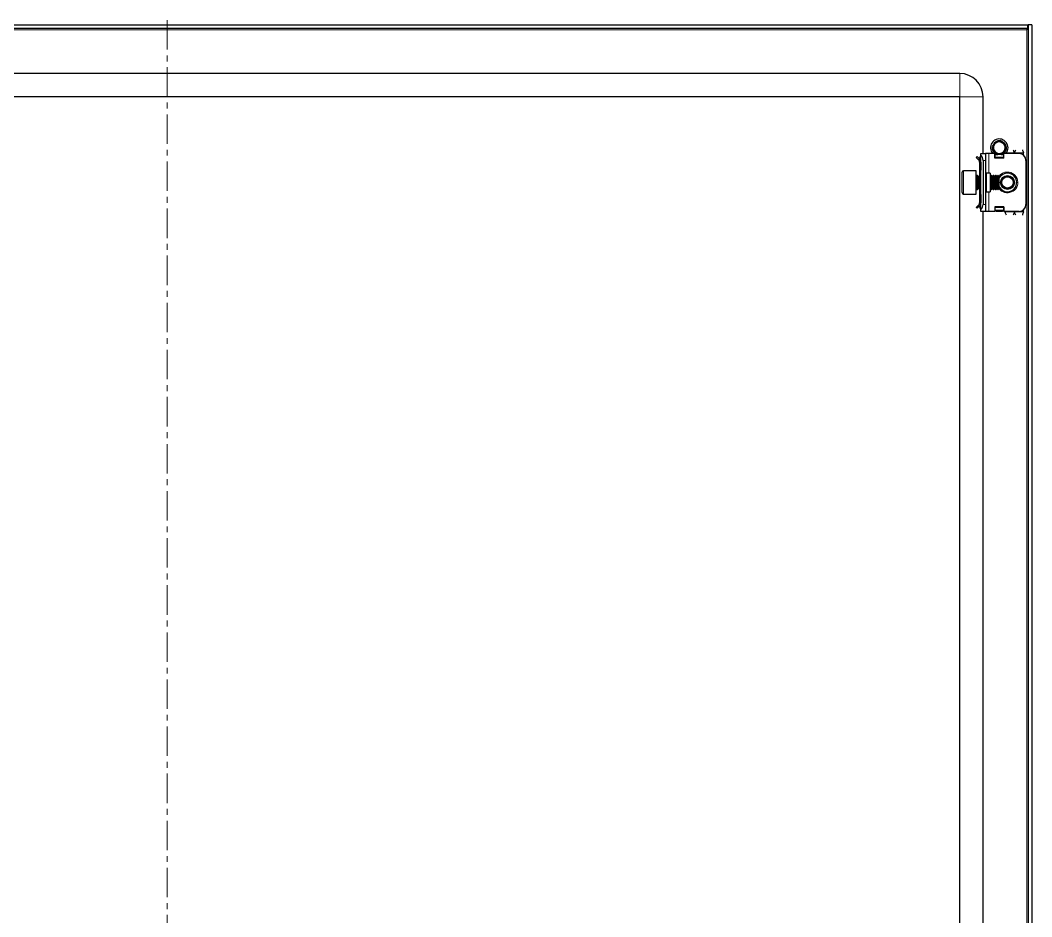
# Model space of a CAD drawing. Header units: millimetres. Extents: x -361 to 1428, y -353 to 966.
# Drawn here: x 991.3 to 1427.7, y 387.7 to 774.6 of the extents above; entities that cross this region are included whole.
import ezdxf

# ---------------------------------------------------------------- set-up
doc = ezdxf.new("R2010")
doc.units = ezdxf.units.MM
doc.linetypes.add('CENTERX2', pattern=[20.32, 12.7, -2.54, 2.54, -2.54])
doc.layers.add('FORMAT', color=7, linetype='Continuous')

msp = doc.modelspace()

# ---------------------------------------------------------------- linework, layer by layer
at = {"color": 7, "linetype": 'Continuous', "lineweight": 25}
for p, q in [((683.42, 772.59), (1426.02, 772.59)), ((1426.02, 771.09), (1426.02, 772.59)), ((1427.72, 772.59), (1426.22, 772.59)), ((1426.22, 772.59), (1426.22, -188.41)), ((1427.72, 772.59), (1427.72, -188.41)), ((683.42, 771.09), (1426.02, 771.09)), ((1425.86, 771.09), (1425.62, 770.49)), ((1396.72, 751.59), (712.72, 751.59)), ((1396.72, 741.59), (712.72, 741.59)), ((1396.72, -157.41), (1396.72, 741.59)), ((1406.72, 717.09), (1406.72, 741.59)), ((1410.8, 720.29), (1410.79, 720.24)), ((1410.8, 720.29), (1410.88, 720.53)), ((1410.85, 720.48), (1410.84, 720.43)), ((1411.51, 721.62), (1411.48, 721.59)), ((1411.78, 721.88), (1411.75, 721.85)), ((1412.1, 722.11), (1412.3, 722.22)), ((1412.27, 722.21), (1412.23, 722.19)), ((1412.27, 722.14), (1412.23, 722.19)), ((1412.27, 722.21), (1412.5, 722.29)), ((1412.45, 722.31), (1412.41, 722.29)), ((1412.65, 722.39), (1412.6, 722.37)), ((1412.65, 722.39), (1412.87, 722.46)), ((1412.84, 722.45), (1412.79, 722.44)), ((1413.03, 722.51), (1412.98, 722.49)), ((1413.92, 722.58), (1413.17, 722.51)), ((1415.41, 722.06), (1415.37, 722.09)), ((1415.58, 721.94), (1415.54, 721.97)), ((1415.74, 721.81), (1415.7, 721.84)), ((1415.88, 721.67), (1415.85, 721.7)), ((1415.88, 721.67), (1416, 721.53)), ((1415.99, 721.54), (1415.98, 721.56)), ((1416.01, 720.45), (1416.18, 720.04)), ((1405.51, 715.79), (1405.72, 716)), ((1405.72, 717.09), (1407.72, 717.09)), ((1405.72, 716.32), (1405.72, 717.09)), ((1405.72, 692.85), (1405.72, 716.32)), ((1407.72, 717.09), (1407.72, 714.09)), ((1409.22, 717.09), (1407.72, 717.09)), ((1411.72, 717.09), (1409.22, 717.09)), ((1410.72, 719.68), (1410.75, 719.93)), ((1410.72, 719.48), (1410.74, 719.71)), ((1410.72, 719.68), (1410.72, 719.63)), ((1410.72, 719.48), (1410.72, 719.43)), ((1410.73, 719.89), (1410.73, 719.84)), ((1410.73, 719.28), (1410.74, 719.23)), ((1410.76, 720.09), (1410.75, 720.04)), ((1410.76, 719.09), (1410.77, 719.04)), ((1410.8, 718.9), (1410.81, 718.86)), ((1410.85, 718.72), (1410.86, 718.68)), ((1410.9, 718.55), (1410.91, 718.54)), ((1411.49, 717.57), (1411.52, 717.54)), ((1411.63, 717.44), (1411.66, 717.4)), ((1411.72, 715.09), (1411.72, 717.09)), ((1411.97, 716.27), (1411.72, 716.41)), ((1411.78, 717.3), (1411.81, 717.27)), ((1411.94, 717.17), (1411.98, 717.14)), ((1411.97, 716.71), (1412.31, 716.95)), ((1412.47, 716.71), (1411.97, 716.35)), ((1411.97, 716.35), (1411.97, 716.71)), ((1411.97, 715.44), (1411.97, 716.35)), ((1412.11, 717.05), (1412.15, 717.03)), ((1412.29, 716.95), (1412.15, 717.07)), ((1412.29, 716.95), (1412.29, 717.06)), ((1412.29, 716.95), (1412.33, 716.93)), ((1412.47, 716.71), (1412.87, 716.71)), ((1412.82, 716.72), (1412.62, 716.83)), ((1412.64, 716.79), (1412.69, 716.77)), ((1412.82, 716.72), (1412.86, 716.71)), ((1413, 716.67), (1413.04, 716.66)), ((1414.17, 716.62), (1413.99, 716.6)), ((1414.32, 716.65), (1414.36, 716.66)), ((1414.7, 716.75), (1414.51, 716.71)), ((1414.56, 716.71), (1414.97, 716.71)), ((1415.47, 716.35), (1414.97, 716.71)), ((1415.26, 717.01), (1414.99, 716.89)), ((1415.06, 716.99), (1415.47, 716.71)), ((1415.47, 716.71), (1415.47, 716.35)), ((1415.47, 716.35), (1415.47, 715.44)), ((1415.72, 716.41), (1415.52, 716.3)), ((1415.52, 716.3), (1415.52, 715.09)), ((1415.72, 715.09), (1415.72, 717.09)), ((1422.22, 717.09), (1415.72, 717.09)), ((1415.99, 717.62), (1415.82, 717.49)), ((1415.96, 717.65), (1415.84, 717.47)), ((1416.49, 718.47), (1416.39, 718.28)), ((1416.5, 718.47), (1416.4, 718.29)), ((1416.55, 718.61), (1416.57, 718.65)), ((1416.61, 718.79), (1416.62, 718.83)), ((1416.71, 719.39), (1416.65, 719.08)), ((1416.66, 718.98), (1416.67, 719.03)), ((1416.69, 719.18), (1416.7, 719.23)), ((1416.71, 719.39), (1416.72, 719.44)), ((1416.72, 719.59), (1416.72, 719.58)), ((1424.22, 716.32), (1424.22, 717.34)), ((1404.16, 715.73), (1403.8, 715.37)), ((1404.78, 714.4), (1403.8, 715.37)), ((1405.13, 714.75), (1404.16, 715.73)), ((1404.78, 714.4), (1405.13, 714.75)), ((1405.22, 715.09), (1405.22, 714.69)), ((1405.22, 713.34), (1405.72, 713.34)), ((1405.22, 713.34), (1405.22, 709.84)), ((1405.72, 713.34), (1405.72, 709.84)), ((1406.72, 714.09), (1406.72, 695.09)), ((1407.72, 714.09), (1407.72, 695.09)), ((1415.72, 715.09), (1411.72, 715.09)), ((1411.97, 715.09), (1411.97, 715.44)), ((1415.47, 715.44), (1415.47, 715.09)), ((1425.22, 714.09), (1425.22, 695.09)), ((1397.72, 700.19), (1397.72, 708.99)), ((1403.72, 709.59), (1398.32, 709.59)), ((1403.72, 699.59), (1403.72, 709.59)), ((1404.33, 707.59), (1403.97, 707.59)), ((1404.72, 707.03), (1404.33, 707.59)), ((1404.33, 707.11), (1404.33, 707.59)), ((1404.33, 701.59), (1404.33, 707.11)), ((1405.11, 707.59), (1404.72, 707.03)), ((1404.72, 706.65), (1404.72, 707.03)), ((1405.33, 707.59), (1405.11, 707.59)), ((1405.11, 707.11), (1405.11, 707.59)), ((1405.11, 701.59), (1405.11, 707.11)), ((1405.72, 709.84), (1405.22, 709.84)), ((1405.22, 709.84), (1405.22, 707.59)), ((1405.72, 707.03), (1405.33, 707.59)), ((1405.33, 707.11), (1405.33, 707.59)), ((1405.33, 701.59), (1405.33, 707.11)), ((1409.72, 708.59), (1408.22, 708.59)), ((1409.72, 708.59), (1409.72, 700.59)), ((1410.11, 707.59), (1409.72, 707.03)), ((1410.33, 707.59), (1410.11, 707.59)), ((1410.11, 707.11), (1410.11, 707.59)), ((1410.11, 701.59), (1410.11, 707.11)), ((1410.72, 707.03), (1410.33, 707.59)), ((1410.33, 707.11), (1410.33, 707.59)), ((1410.33, 701.59), (1410.33, 707.11)), ((1411.11, 707.59), (1410.72, 707.03)), ((1410.72, 706.65), (1410.72, 707.03)), ((1411.33, 707.59), (1411.11, 707.59)), ((1411.11, 707.11), (1411.11, 707.59)), ((1411.11, 701.59), (1411.11, 707.11)), ((1411.72, 707.03), (1411.33, 707.59)), ((1411.33, 707.11), (1411.33, 707.59)), ((1411.33, 701.59), (1411.33, 707.11)), ((1412.11, 707.59), (1411.72, 707.03)), ((1411.72, 706.65), (1411.72, 707.03)), ((1412.33, 707.59), (1412.11, 707.59)), ((1412.11, 707.11), (1412.11, 707.59)), ((1412.11, 701.59), (1412.11, 707.11)), ((1412.72, 707.03), (1412.33, 707.59)), ((1412.33, 707.11), (1412.33, 707.59)), ((1412.33, 701.59), (1412.33, 707.11)), ((1413.11, 707.59), (1412.72, 707.03)), ((1412.72, 706.65), (1412.72, 707.03)), ((1413.16, 707.59), (1413.11, 707.59)), ((1413.11, 707.11), (1413.11, 707.59)), ((1413.11, 701.59), (1413.11, 707.11)), ((1413.72, 707.03), (1413.16, 707.59)), ((1413.16, 701.59), (1413.16, 707.59)), ((1413.72, 702.14), (1413.72, 707.03)), ((1404.72, 702.14), (1404.72, 706.65)), ((1410.72, 702.14), (1410.72, 706.65)), ((1411.72, 702.14), (1411.72, 706.65)), ((1412.72, 702.14), (1412.72, 706.65)), ((1398.32, 699.59), (1403.72, 699.59)), ((1403.97, 701.59), (1404.33, 701.59)), ((1404.33, 701.59), (1404.72, 702.14)), ((1404.72, 702.14), (1405.11, 701.59)), ((1405.11, 701.59), (1405.33, 701.59)), ((1405.22, 701.59), (1405.22, 699.34)), ((1405.22, 699.34), (1405.72, 699.34)), ((1405.22, 699.34), (1405.22, 695.84)), ((1405.33, 701.59), (1405.72, 702.14)), ((1405.72, 699.34), (1405.72, 695.84)), ((1408.22, 700.59), (1409.72, 700.59)), ((1409.72, 702.14), (1410.11, 701.59)), ((1410.11, 701.59), (1410.33, 701.59)), ((1410.33, 701.59), (1410.72, 702.14)), ((1410.72, 702.14), (1411.11, 701.59)), ((1411.11, 701.59), (1411.33, 701.59)), ((1411.33, 701.59), (1411.72, 702.14)), ((1411.72, 702.14), (1412.11, 701.59)), ((1412.11, 701.59), (1412.33, 701.59)), ((1412.33, 701.59), (1412.72, 702.14)), ((1412.72, 702.14), (1413.11, 701.59)), ((1413.11, 701.59), (1413.16, 701.59)), ((1413.16, 701.59), (1413.72, 702.14)), ((1404.78, 694.78), (1403.8, 693.8)), ((1405.13, 694.42), (1404.16, 693.45)), ((1404.78, 694.78), (1405.13, 694.42)), ((1405.22, 695.84), (1405.72, 695.84)), ((1405.22, 694.09), (1405.22, 694.55)), ((1407.72, 695.09), (1407.72, 692.09)), ((1415.72, 694.09), (1411.72, 694.09)), ((1411.72, 694.09), (1411.72, 692.09)), ((1411.97, 693.73), (1411.97, 694.09)), ((1415.47, 694.09), (1415.47, 693.73)), ((1415.52, 694.09), (1415.52, 692.2)), ((1415.72, 694.09), (1415.72, 692.09)), ((1404.16, 693.45), (1403.8, 693.8)), ((1405.72, 693.17), (1405.51, 693.38)), ((1405.72, 692.09), (1405.72, 692.85)), ((1407.72, 692.09), (1405.72, 692.09)), ((1406.72, -107.91), (1406.72, 692.09)), ((1409.22, 692.09), (1407.72, 692.09)), ((1411.72, 692.09), (1409.22, 692.09)), ((1411.97, 692.82), (1411.97, 693.73)), ((1411.97, 692.82), (1412.47, 692.47)), ((1411.97, 692.47), (1411.97, 692.82)), ((1412.47, 692.11), (1411.97, 692.47)), ((1414.97, 692.47), (1412.47, 692.47)), ((1412.47, 692.47), (1412.47, 692.11)), ((1414.97, 692.11), (1412.47, 692.11)), ((1414.97, 692.47), (1415.47, 692.82)), ((1414.97, 692.11), (1414.97, 692.47)), ((1415.47, 692.47), (1414.97, 692.11)), ((1415.47, 693.73), (1415.47, 692.82)), ((1415.47, 692.82), (1415.47, 692.47)), ((1415.52, 692.2), (1415.72, 692.2)), ((1422.22, 692.09), (1415.72, 692.09)), ((1416.22, 691.84), (1416.22, 692.09)), ((1424.22, 691.84), (1424.22, 692.85))]:
    msp.add_line(p, q, dxfattribs=at)
at = {"color": 8, "linetype": 'Continuous', "lineweight": 18}
for p, q in [((683.82, 770.49), (1425.62, 770.49)), ((1425.62, 770.49), (1425.62, -186.31)), ((1396.72, 741.59), (1396.72, 751.59)), ((1396.72, 741.59), (1406.72, 741.59)), ((1405.72, 715.59), (1405.51, 715.79)), ((1409.22, 717.09), (1409.22, 708.59)), ((1416.72, 717.34), (1420.22, 717.34)), ((1424.22, 717.34), (1420.22, 717.34)), ((1405.72, 715.09), (1405.22, 715.09)), ((1407.72, 714.09), (1406.72, 714.09)), ((1415.47, 715.44), (1411.97, 715.44)), ((1398.32, 709.59), (1398.32, 699.59)), ((1403.97, 707.59), (1403.97, 702.97)), ((1408.22, 708.59), (1408.22, 700.59)), ((1403.97, 702.97), (1403.97, 701.59)), ((1409.22, 700.59), (1409.22, 692.09)), ((1405.72, 694.09), (1405.22, 694.09)), ((1406.72, 695.09), (1407.72, 695.09)), ((1405.72, 693.59), (1405.51, 693.38)), ((1411.97, 693.73), (1415.47, 693.73)), ((1420.22, 691.84), (1416.22, 691.84)), ((1424.22, 691.84), (1420.22, 691.84))]:
    msp.add_line(p, q, dxfattribs=at)
at = {"color": 7, "linetype": 'Continuous', "lineweight": 25}
for radius in [3, 2.76, 2.45]:
    msp.add_circle((1417.22, 704.59), radius, dxfattribs=at)
for centre, radius, start, end in [((1396.72, 741.59), 10, 0, 90), ((1413.72, 719.59), 3.75, 0, 221.8103), ((1413.72, 719.59), 2.5, 108.5944, 168.5944), ((1413.72, 719.59), 2.5, 75.8881, 108.5944), ((1413.72, 719.59), 3, 59.9286, 86.2193), ((1413.72, 719.59), 3, 0, 40.7437), ((1406.22, 715.09), 1, 135, 180), ((1403.72, 714.09), 3, 0, 48.1897), ((1413.72, 719.59), 2.5, 168.5944, 228.5944), ((1413.72, 719.59), 2.5, 228.5944, 288.5944), ((1413.72, 719.59), 2.5, 288.5944, 348.5944), ((1413.72, 719.59), 2.5, 348.5944, 10.5165), ((1413.72, 719.59), 3.75, 318.1897, 0), ((1422.22, 714.09), 3, 0, 90), ((1398.32, 708.99), 0.6, 90, 180), ((1403.97, 707.84), 0.25, 180, 270), ((1408.22, 709.09), 0.5, 180, 270), ((1417.22, 704.59), 4, 270, 151.045), ((1417.22, 704.59), 4, 208.955, 270), ((1398.32, 700.19), 0.6, 180, 270), ((1403.97, 701.34), 0.25, 90, 180), ((1408.22, 700.09), 0.5, 90, 180), ((1406.22, 694.09), 1, 180, 225), ((1403.72, 695.09), 3, 311.8103, 0), ((1422.22, 695.09), 3, 270, 0)]:
    msp.add_arc(centre, radius, start, end, dxfattribs=at)
at = {"color": 8, "linetype": 'Continuous', "lineweight": 18}
for start, end in [(215.4622, 90), (90, 144.5378)]:
    msp.add_arc((1417.22, 704.59), 4.5, start, end, dxfattribs=at)
at = {"color": 7, "linetype": 'Continuous', "lineweight": 25}
for points, knots in [([(1426.22, 772.59), (1426.21, 772.4), (1426.18, 772.04), (1426.1, 771.67), (1426.02, 771.48), (1426.02, 771.47)], [0, 0, 0, 0, 0.48755, 0.97507, 1, 1, 1, 1]), ([(1410.76, 720.09), (1410.8, 720.1), (1410.86, 720.12), (1410.96, 720.12), (1411.05, 720.1), (1411.12, 720.07), (1411.19, 720.03), (1411.22, 720), (1411.24, 719.99)], [0, 0, 0, 0, 0.205811, 0.38496, 0.558827, 0.724121, 0.878934, 1, 1, 1, 1]), ([(1411.22, 720.04), (1411.2, 720.06), (1411.16, 720.11), (1411.08, 720.16), (1410.99, 720.21), (1410.89, 720.24), (1410.83, 720.24), (1410.79, 720.24)], [0, 0, 0, 0, 0.183111, 0.381533, 0.579913, 0.787111, 1, 1, 1, 1]), ([(1410.8, 720.29), (1410.84, 720.29), (1410.9, 720.3), (1411, 720.29), (1411.08, 720.26), (1411.15, 720.22), (1411.21, 720.17), (1411.24, 720.13), (1411.25, 720.11)], [0, 0, 0, 0, 0.207037, 0.38272, 0.55212, 0.712365, 0.86221, 1, 1, 1, 1]), ([(1411.26, 720.12), (1411.25, 720.14), (1411.23, 720.19), (1411.17, 720.26), (1411.1, 720.32), (1411.02, 720.38), (1410.93, 720.42), (1410.87, 720.43), (1410.84, 720.43)], [0, 0, 0, 0, 0.112687, 0.266978, 0.464332, 0.661607, 0.829157, 1, 1, 1, 1]), ([(1410.85, 720.48), (1410.88, 720.48), (1410.94, 720.47), (1411.03, 720.45), (1411.1, 720.41), (1411.16, 720.37), (1411.22, 720.31), (1411.25, 720.25), (1411.27, 720.21), (1411.27, 720.19)], [0, 0, 0, 0, 0.164802, 0.328662, 0.485343, 0.633184, 0.771489, 0.900657, 1, 1, 1, 1]), ([(1412.26, 722.14), (1412.18, 722.09), (1411.83, 721.86), (1411.34, 721.35), (1411.12, 720.8), (1411.02, 720.55)], [0, 0, 0, 0, 0.128781, 0.613629, 1, 1, 1, 1]), ([(1411.02, 720.55), (1411.02, 720.55), (1411.05, 720.54), (1411.1, 720.52), (1411.17, 720.47), (1411.21, 720.41), (1411.25, 720.34), (1411.28, 720.24), (1411.28, 720.14), (1411.27, 720.09), (1411.27, 720.08)], [0, 0, 0, 0, 0.022761, 0.192243, 0.346896, 0.477535, 0.588677, 0.783334, 0.968624, 1, 1, 1, 1]), ([(1411.29, 720.15), (1411.28, 720.18), (1411.27, 720.25), (1411.23, 720.33), (1411.18, 720.41), (1411.12, 720.47), (1411.07, 720.52), (1411.03, 720.55), (1411.02, 720.55)], [0, 0, 0, 0, 0.182737, 0.363423, 0.543947, 0.724373, 0.904747, 1, 1, 1, 1]), ([(1412.92, 721.96), (1412.91, 721.95), (1412.86, 721.94), (1412.78, 721.93), (1412.69, 721.93), (1412.6, 721.94), (1412.51, 721.96), (1412.43, 722), (1412.35, 722.05), (1412.29, 722.09), (1412.27, 722.13), (1412.26, 722.14)], [0, 0, 0, 0, 0.04296, 0.1733, 0.274263, 0.401081, 0.527716, 0.654259, 0.780759, 0.936852, 1, 1, 1, 1]), ([(1412.27, 722.21), (1412.3, 722.19), (1412.36, 722.16), (1412.43, 722.08), (1412.47, 722.02), (1412.49, 721.98), (1412.49, 721.97)], [0, 0, 0, 0, 0.319514, 0.608493, 0.891527, 1, 1, 1, 1]), ([(1412.56, 721.95), (1412.56, 721.95), (1412.56, 721.98), (1412.55, 722.05), (1412.52, 722.14), (1412.47, 722.22), (1412.43, 722.26), (1412.41, 722.29)], [0, 0, 0, 0, 0.00279, 0.269575, 0.536371, 0.765499, 1, 1, 1, 1]), ([(1412.45, 722.31), (1412.48, 722.28), (1412.54, 722.24), (1412.6, 722.17), (1412.64, 722.09), (1412.67, 722.01), (1412.67, 721.95), (1412.67, 721.93)], [0, 0, 0, 0, 0.234253, 0.442787, 0.646465, 0.841043, 1, 1, 1, 1]), ([(1412.71, 721.93), (1412.71, 721.96), (1412.72, 722.02), (1412.71, 722.12), (1412.69, 722.21), (1412.65, 722.3), (1412.62, 722.35), (1412.6, 722.37)], [0, 0, 0, 0, 0.181695, 0.396783, 0.61186, 0.803681, 1, 1, 1, 1]), ([(1412.65, 722.39), (1412.67, 722.36), (1412.72, 722.32), (1412.77, 722.23), (1412.8, 722.15), (1412.82, 722.07), (1412.82, 721.99), (1412.81, 721.95), (1412.81, 721.93)], [0, 0, 0, 0, 0.208724, 0.39105, 0.568219, 0.73683, 0.894853, 1, 1, 1, 1]), ([(1412.83, 721.94), (1412.83, 721.94), (1412.85, 721.98), (1412.86, 722.06), (1412.87, 722.16), (1412.86, 722.26), (1412.84, 722.35), (1412.81, 722.41), (1412.79, 722.44)], [0, 0, 0, 0, 0.043388, 0.23288, 0.422274, 0.611632, 0.803279, 1, 1, 1, 1]), ([(1412.84, 722.45), (1412.86, 722.43), (1412.9, 722.37), (1412.94, 722.29), (1412.96, 722.2), (1412.96, 722.12), (1412.95, 722.04), (1412.93, 721.99), (1412.92, 721.96), (1412.91, 721.96)], [0, 0, 0, 0, 0.1984834, 0.3677124, 0.531083, 0.6857782, 0.8305034, 0.9651518, 1, 1, 1, 1]), ([(1413.17, 722.51), (1413.18, 722.49), (1413.2, 722.45), (1413.22, 722.37), (1413.22, 722.29), (1413.2, 722.21), (1413.16, 722.13), (1413.1, 722.05), (1413.01, 721.99), (1412.95, 721.97), (1412.92, 721.96)], [0, 0, 0, 0, 0.098631, 0.238541, 0.378532, 0.49895, 0.601027, 0.777401, 0.9101, 1, 1, 1, 1]), ([(1412.94, 721.97), (1412.95, 722), (1412.98, 722.05), (1413.01, 722.13), (1413.03, 722.23), (1413.03, 722.36), (1413, 722.44), (1412.98, 722.49)], [0, 0, 0, 0, 0.13286, 0.29106, 0.491007, 0.69089, 1, 1, 1, 1]), ([(1413.03, 722.51), (1413.04, 722.48), (1413.07, 722.43), (1413.1, 722.34), (1413.1, 722.26), (1413.1, 722.18), (1413.07, 722.09), (1413.03, 722.03), (1413, 721.99)], [0, 0, 0, 0, 0.16279, 0.324686, 0.479688, 0.626058, 0.76302, 1, 1, 1, 1]), ([(1413.02, 722), (1413.03, 722.01), (1413.06, 722.04), (1413.09, 722.09), (1413.13, 722.17), (1413.17, 722.26), (1413.18, 722.36), (1413.18, 722.44), (1413.17, 722.49), (1413.17, 722.51)], [0, 0, 0, 0, 0.036757, 0.196192, 0.355485, 0.51469, 0.719746, 0.882005, 1, 1, 1, 1]), ([(1414.35, 722.52), (1414.32, 722.53), (1414.28, 722.53), (1414.23, 722.54), (1414.22, 722.54)], [0, 0, 0, 0, 0.621535, 1, 1, 1, 1]), ([(1414.33, 722.01), (1414.61, 721.96), (1414.91, 721.9), (1415.18, 721.78), (1415.18, 721.77)], [0, 0, 0, 0, 0.965671, 1, 1, 1, 1]), ([(1414.33, 722.01), (1414.42, 721.97), (1414.56, 721.92), (1414.69, 721.84), (1414.73, 721.82)], [0, 0, 0, 0, 0.681733, 1, 1, 1, 1]), ([(1414.73, 721.82), (1414.8, 721.78), (1415.12, 721.63), (1415.63, 721.21), (1415.88, 720.71), (1416.01, 720.45)], [0, 0, 0, 0, 0.130652, 0.560007, 1, 1, 1, 1]), ([(1415.18, 721.77), (1415.18, 721.79), (1415.17, 721.84), (1415.16, 721.91), (1415.16, 722), (1415.18, 722.09), (1415.21, 722.15), (1415.22, 722.18)], [0, 0, 0, 0, 0.113604, 0.31095, 0.508229, 0.75166, 1, 1, 1, 1]), ([(1415.24, 722.17), (1415.24, 722.14), (1415.24, 722.07), (1415.21, 721.97), (1415.19, 721.91), (1415.17, 721.89), (1415.17, 721.89)], [0, 0, 0, 0, 0.357139, 0.680979, 0.998183, 1, 1, 1, 1]), ([(1415.18, 721.8), (1415.2, 721.81), (1415.25, 721.85), (1415.3, 721.92), (1415.35, 722), (1415.36, 722.06), (1415.37, 722.09)], [0, 0, 0, 0, 0.228254, 0.510351, 0.752319, 1, 1, 1, 1]), ([(1415.79, 721.37), (1415.77, 721.36), (1415.73, 721.35), (1415.64, 721.34), (1415.54, 721.36), (1415.45, 721.4), (1415.37, 721.45), (1415.29, 721.53), (1415.22, 721.65), (1415.19, 721.73), (1415.18, 721.77)], [0, 0, 0, 0, 0.0736464, 0.1695635, 0.351373, 0.4388934, 0.519676, 0.6829056, 0.8511995, 1, 1, 1, 1]), ([(1415.41, 722.06), (1415.41, 722.03), (1415.4, 721.96), (1415.37, 721.86), (1415.32, 721.79), (1415.27, 721.73), (1415.23, 721.7), (1415.21, 721.69)], [0, 0, 0, 0, 0.240212, 0.454711, 0.664287, 0.864517, 1, 1, 1, 1]), ([(1415.23, 721.65), (1415.25, 721.66), (1415.31, 721.69), (1415.39, 721.74), (1415.45, 721.81), (1415.51, 721.89), (1415.53, 721.94), (1415.54, 721.97)], [0, 0, 0, 0, 0.172104, 0.391099, 0.610089, 0.802801, 1, 1, 1, 1]), ([(1415.58, 721.94), (1415.57, 721.9), (1415.56, 721.84), (1415.51, 721.75), (1415.46, 721.68), (1415.4, 721.62), (1415.34, 721.58), (1415.29, 721.57), (1415.27, 721.57)], [0, 0, 0, 0, 0.209239, 0.392702, 0.571062, 0.740844, 0.899958, 1, 1, 1, 1]), ([(1415.29, 721.55), (1415.3, 721.55), (1415.34, 721.55), (1415.42, 721.58), (1415.51, 721.62), (1415.58, 721.68), (1415.65, 721.75), (1415.68, 721.81), (1415.7, 721.84)], [0, 0, 0, 0, 0.0505, 0.241124, 0.431653, 0.622154, 0.808692, 1, 1, 1, 1]), ([(1415.74, 721.81), (1415.72, 721.77), (1415.7, 721.71), (1415.65, 721.63), (1415.59, 721.57), (1415.52, 721.52), (1415.44, 721.49), (1415.39, 721.48), (1415.36, 721.48), (1415.35, 721.48)], [0, 0, 0, 0, 0.198035, 0.367663, 0.531495, 0.686664, 0.831818, 0.981917, 1, 1, 1, 1]), ([(1415.37, 721.47), (1415.37, 721.47), (1415.4, 721.46), (1415.47, 721.47), (1415.56, 721.49), (1415.64, 721.52), (1415.71, 721.57), (1415.79, 721.63), (1415.83, 721.68), (1415.85, 721.7)], [0, 0, 0, 0, 0.018281, 0.175639, 0.332896, 0.490097, 0.647274, 0.821632, 1, 1, 1, 1]), ([(1415.88, 721.67), (1415.87, 721.64), (1415.84, 721.59), (1415.78, 721.52), (1415.71, 721.47), (1415.64, 721.44), (1415.56, 721.42), (1415.49, 721.41), (1415.44, 721.42), (1415.41, 721.42)], [0, 0, 0, 0, 0.159446, 0.318034, 0.469983, 0.61348, 0.747649, 0.872856, 1, 1, 1, 1]), ([(1415.43, 721.42), (1415.46, 721.41), (1415.52, 721.39), (1415.6, 721.4), (1415.68, 721.4), (1415.76, 721.43), (1415.87, 721.47), (1415.94, 721.53), (1415.98, 721.56)], [0, 0, 0, 0, 0.149407, 0.278563, 0.407661, 0.536722, 0.727045, 1, 1, 1, 1]), ([(1415.99, 721.54), (1415.98, 721.52), (1415.94, 721.47), (1415.88, 721.41), (1415.82, 721.38), (1415.79, 721.37), (1415.79, 721.37)], [0, 0, 0, 0, 0.315056, 0.630194, 0.945514, 1, 1, 1, 1]), ([(1415.79, 721.37), (1415.81, 721.35), (1416.06, 721.12), (1416.4, 720.66), (1416.65, 720.05), (1416.7, 719.7), (1416.72, 719.59)], [0, 0, 0, 0, 0.050685, 0.485619, 0.826643, 1, 1, 1, 1]), ([(1410.72, 719.68), (1410.75, 719.7), (1410.81, 719.73), (1410.91, 719.75), (1411, 719.76), (1411.05, 719.75), (1411.07, 719.74)], [0, 0, 0, 0, 0.293779, 0.558982, 0.818494, 1, 1, 1, 1]), ([(1410.94, 719.65), (1410.93, 719.66), (1410.88, 719.66), (1410.8, 719.66), (1410.75, 719.64), (1410.72, 719.63)], [0, 0, 0, 0, 0.236131, 0.613435, 1, 1, 1, 1]), ([(1411.49, 717.57), (1411.37, 717.73), (1411.09, 718.08), (1410.8, 718.74), (1410.75, 719.24), (1410.72, 719.5)], [0, 0, 0, 0, 0.274163, 0.639603, 1, 1, 1, 1]), ([(1410.73, 719.89), (1410.77, 719.9), (1410.83, 719.92), (1410.93, 719.94), (1411.02, 719.93), (1411.1, 719.91), (1411.16, 719.89), (1411.18, 719.87), (1411.18, 719.87)], [0, 0, 0, 0, 0.227908, 0.430276, 0.627707, 0.816134, 0.99284, 1, 1, 1, 1]), ([(1411.11, 719.79), (1411.11, 719.79), (1411.07, 719.81), (1411, 719.84), (1410.91, 719.85), (1410.82, 719.85), (1410.76, 719.84), (1410.73, 719.84)], [0, 0, 0, 0, 0.050156, 0.304513, 0.55888, 0.776903, 1, 1, 1, 1]), ([(1410.83, 718.84), (1410.81, 718.88), (1410.75, 719.03), (1410.74, 719.2), (1410.73, 719.31)], [0, 0, 0, 0, 0.28291, 1, 1, 1, 1]), ([(1411.2, 719.9), (1411.17, 719.92), (1411.12, 719.96), (1411.03, 720.01), (1410.94, 720.04), (1410.84, 720.05), (1410.78, 720.05), (1410.75, 720.04)], [0, 0, 0, 0, 0.19243, 0.403622, 0.614801, 0.805152, 1, 1, 1, 1]), ([(1411.03, 718.29), (1411.01, 718.32), (1410.92, 718.45), (1410.87, 718.62), (1410.84, 718.75)], [0, 0, 0, 0, 0.192577, 1, 1, 1, 1]), ([(1411.27, 720.08), (1411.26, 720.05), (1411.24, 719.97), (1411.19, 719.87), (1411.12, 719.79), (1411.05, 719.72), (1410.98, 719.67), (1410.93, 719.64), (1410.89, 719.63), (1410.88, 719.62)], [0, 0, 0, 0, 0.125166, 0.336769, 0.488675, 0.640371, 0.791962, 0.943503, 1, 1, 1, 1]), ([(1410.88, 719.62), (1410.89, 719.55), (1410.9, 719.16), (1411.08, 718.49), (1411.45, 718.01), (1411.62, 717.79)], [0, 0, 0, 0, 0.108003, 0.585763, 1, 1, 1, 1]), ([(1411.41, 717.7), (1411.37, 717.74), (1411.23, 717.88), (1411.14, 718.05), (1411.07, 718.17)], [0, 0, 0, 0, 0.288707, 1, 1, 1, 1]), ([(1411.49, 717.57), (1411.51, 717.6), (1411.54, 717.65), (1411.61, 717.71), (1411.68, 717.75), (1411.75, 717.78), (1411.82, 717.79), (1411.89, 717.8), (1411.92, 717.79), (1411.94, 717.78)], [0, 0, 0, 0, 0.169226, 0.337427, 0.497935, 0.649179, 0.790582, 0.922688, 1, 1, 1, 1]), ([(1411.98, 717.74), (1411.98, 717.74), (1411.91, 717.75), (1411.81, 717.73), (1411.7, 717.68), (1411.61, 717.63), (1411.55, 717.57), (1411.52, 717.54)], [0, 0, 0, 0, 0.046579, 0.362688, 0.551736, 0.740753, 1, 1, 1, 1]), ([(1411.62, 717.79), (1411.62, 717.79), (1411.65, 717.81), (1411.7, 717.82), (1411.79, 717.83), (1411.89, 717.82), (1412, 717.77), (1412.05, 717.73), (1412.07, 717.71)], [0, 0, 0, 0, 0.0458661, 0.2307436, 0.3874614, 0.6582461, 0.861978, 1, 1, 1, 1]), ([(1411.98, 717.77), (1411.95, 717.79), (1411.89, 717.81), (1411.8, 717.81), (1411.7, 717.81), (1411.65, 717.8), (1411.62, 717.79)], [0, 0, 0, 0, 0.251795, 0.502165, 0.752314, 1, 1, 1, 1]), ([(1411.63, 717.44), (1411.64, 717.47), (1411.67, 717.53), (1411.73, 717.6), (1411.79, 717.66), (1411.87, 717.69), (1411.93, 717.72), (1411.98, 717.72), (1412, 717.72)], [0, 0, 0, 0, 0.211659, 0.390361, 0.562352, 0.724819, 0.876696, 1, 1, 1, 1]), ([(1412.08, 717.67), (1412.04, 717.66), (1411.98, 717.65), (1411.88, 717.61), (1411.8, 717.56), (1411.72, 717.49), (1411.68, 717.43), (1411.66, 717.4)], [0, 0, 0, 0, 0.190996, 0.383798, 0.576553, 0.78528, 1, 1, 1, 1]), ([(1411.78, 717.3), (1411.79, 717.33), (1411.81, 717.4), (1411.86, 717.48), (1411.91, 717.55), (1411.98, 717.6), (1412.04, 717.63), (1412.07, 717.64), (1412.09, 717.64)], [0, 0, 0, 0, 0.219212, 0.409339, 0.593597, 0.768568, 0.932394, 1, 1, 1, 1]), ([(1412.18, 717.58), (1412.17, 717.58), (1412.14, 717.57), (1412.08, 717.54), (1411.99, 717.49), (1411.92, 717.42), (1411.86, 717.35), (1411.83, 717.3), (1411.81, 717.27)], [0, 0, 0, 0, 0.002693, 0.20821, 0.413641, 0.619057, 0.807274, 1, 1, 1, 1]), ([(1411.94, 717.17), (1411.94, 717.21), (1411.96, 717.27), (1412, 717.36), (1412.05, 717.44), (1412.11, 717.5), (1412.16, 717.54), (1412.19, 717.55), (1412.19, 717.55)], [0, 0, 0, 0, 0.222831, 0.420099, 0.612409, 0.79585, 0.967895, 1, 1, 1, 1]), ([(1412.24, 717.45), (1412.22, 717.45), (1412.18, 717.43), (1412.12, 717.38), (1412.06, 717.3), (1412.01, 717.23), (1411.99, 717.17), (1411.98, 717.14)], [0, 0, 0, 0, 0.0849649, 0.3293377, 0.5737157, 0.7844106, 1, 1, 1, 1]), ([(1412.07, 717.71), (1412.07, 717.7), (1412.11, 717.67), (1412.16, 717.61), (1412.21, 717.52), (1412.24, 717.44), (1412.27, 717.35), (1412.27, 717.29), (1412.27, 717.27)], [0, 0, 0, 0, 0.066273, 0.267344, 0.423096, 0.618734, 0.814089, 1, 1, 1, 1]), ([(1412.11, 717.05), (1412.11, 717.09), (1412.12, 717.16), (1412.15, 717.25), (1412.19, 717.34), (1412.23, 717.39), (1412.25, 717.4), (1412.25, 717.4)], [0, 0, 0, 0, 0.275174, 0.522846, 0.765225, 0.99702, 1, 1, 1, 1]), ([(1412.27, 717.27), (1412.25, 717.25), (1412.21, 717.2), (1412.17, 717.11), (1412.16, 717.06), (1412.15, 717.03)], [0, 0, 0, 0, 0.36332, 0.677837, 1, 1, 1, 1]), ([(1412.27, 717.27), (1412.33, 717.23), (1412.66, 717.06), (1413.33, 716.87), (1413.95, 716.91), (1414.25, 716.98), (1414.25, 716.98)], [0, 0, 0, 0, 0.102158, 0.551599, 0.99962, 1, 1, 1, 1]), ([(1412.35, 717.24), (1412.35, 717.24), (1412.35, 717.2), (1412.34, 717.14), (1412.32, 717.05), (1412.29, 716.99), (1412.27, 716.96)], [0, 0, 0, 0, 0.0582551, 0.3055086, 0.6471604, 1, 1, 1, 1]), ([(1414.32, 716.65), (1414.29, 716.64), (1413.97, 716.58), (1413.33, 716.57), (1412.67, 716.75), (1412.33, 716.93), (1412.27, 716.96)], [0, 0, 0, 0, 0.044285, 0.46488, 0.894202, 1, 1, 1, 1]), ([(1413.2, 716.65), (1413.16, 716.65), (1413.01, 716.66), (1412.88, 716.7), (1412.78, 716.74)], [0, 0, 0, 0, 0.3173854, 1, 1, 1, 1]), ([(1413.89, 716.61), (1413.82, 716.6), (1413.65, 716.57), (1413.48, 716.59), (1413.38, 716.61)], [0, 0, 0, 0, 0.399625, 1, 1, 1, 1]), ([(1414.25, 716.98), (1414.26, 717), (1414.28, 717.05), (1414.34, 717.12), (1414.43, 717.18), (1414.49, 717.21), (1414.52, 717.22)], [0, 0, 0, 0, 0.153621, 0.528305, 0.811762, 1, 1, 1, 1]), ([(1414.39, 717.15), (1414.37, 717.13), (1414.32, 717.09), (1414.28, 717.03), (1414.26, 716.99), (1414.25, 716.98)], [0, 0, 0, 0, 0.41332, 0.833507, 1, 1, 1, 1]), ([(1414.32, 716.65), (1414.31, 716.67), (1414.28, 716.73), (1414.27, 716.81), (1414.26, 716.89), (1414.28, 716.97), (1414.31, 717.06), (1414.36, 717.12), (1414.39, 717.15)], [0, 0, 0, 0, 0.1625787, 0.3241601, 0.4782157, 0.6233718, 0.7592045, 1, 1, 1, 1]), ([(1414.43, 717.15), (1414.43, 717.15), (1414.39, 717.1), (1414.36, 717.02), (1414.34, 716.91), (1414.33, 716.82), (1414.34, 716.73), (1414.35, 716.68), (1414.36, 716.66)], [0, 0, 0, 0, 0.001313, 0.309582, 0.493731, 0.677835, 0.837663, 1, 1, 1, 1]), ([(1414.5, 716.69), (1414.48, 716.72), (1414.45, 716.78), (1414.42, 716.86), (1414.4, 716.95), (1414.41, 717.03), (1414.43, 717.1), (1414.45, 717.16), (1414.47, 717.19), (1414.48, 717.2)], [0, 0, 0, 0, 0.195461, 0.359649, 0.517607, 0.666788, 0.806268, 0.936243, 1, 1, 1, 1]), ([(1414.54, 717.2), (1414.53, 717.18), (1414.51, 717.12), (1414.49, 717.04), (1414.49, 716.95), (1414.5, 716.83), (1414.53, 716.76), (1414.55, 716.7)], [0, 0, 0, 0, 0.1470651, 0.3212312, 0.4953456, 0.6694433, 1, 1, 1, 1]), ([(1414.5, 716.69), (1414.51, 716.69), (1414.53, 716.7), (1414.54, 716.7), (1414.55, 716.7)], [0, 0, 0, 0, 0.478977, 1, 1, 1, 1]), ([(1414.52, 717.22), (1414.53, 717.22), (1414.58, 717.24), (1414.66, 717.25), (1414.75, 717.25), (1414.82, 717.24), (1414.87, 717.23), (1414.88, 717.22)], [0, 0, 0, 0, 0.0990109, 0.3882762, 0.6130099, 0.8953836, 1, 1, 1, 1]), ([(1414.7, 716.75), (1414.67, 716.78), (1414.63, 716.83), (1414.58, 716.91), (1414.56, 716.99), (1414.55, 717.08), (1414.55, 717.15), (1414.56, 717.19), (1414.57, 717.21)], [0, 0, 0, 0, 0.213002, 0.396975, 0.575181, 0.744364, 0.902779, 1, 1, 1, 1]), ([(1414.67, 717.25), (1414.67, 717.24), (1414.65, 717.21), (1414.64, 717.13), (1414.64, 717.03), (1414.66, 716.94), (1414.69, 716.85), (1414.73, 716.79), (1414.74, 716.77)], [0, 0, 0, 0, 0.019058, 0.219488, 0.419831, 0.620151, 0.807785, 1, 1, 1, 1]), ([(1414.89, 716.82), (1414.86, 716.85), (1414.81, 716.89), (1414.75, 716.97), (1414.71, 717.05), (1414.69, 717.14), (1414.69, 717.2), (1414.69, 717.24), (1414.7, 717.25)], [0, 0, 0, 0, 0.218347, 0.41099, 0.598711, 0.777744, 0.945667, 1, 1, 1, 1]), ([(1414.89, 716.82), (1414.87, 716.82), (1414.81, 716.79), (1414.74, 716.78), (1414.69, 716.77)], [0, 0, 0, 0, 0.301025, 1, 1, 1, 1]), ([(1414.7, 716.75), (1414.7, 716.75), (1414.72, 716.76), (1414.73, 716.76), (1414.74, 716.77)], [0, 0, 0, 0, 0.476579, 1, 1, 1, 1]), ([(1414.8, 717.24), (1414.8, 717.22), (1414.79, 717.17), (1414.81, 717.09), (1414.84, 716.99), (1414.88, 716.91), (1414.92, 716.87), (1414.93, 716.84)], [0, 0, 0, 0, 0.114393, 0.350182, 0.585971, 0.790611, 1, 1, 1, 1]), ([(1415.08, 716.91), (1415.05, 716.93), (1414.99, 716.97), (1414.92, 717.05), (1414.88, 717.12), (1414.85, 717.19), (1414.85, 717.22), (1414.84, 717.23)], [0, 0, 0, 0, 0.2607623, 0.4948046, 0.7237939, 0.9427899, 1, 1, 1, 1]), ([(1414.88, 717.22), (1414.94, 717.26), (1415.26, 717.45), (1415.76, 717.91), (1416.07, 718.5), (1416.15, 718.84), (1416.17, 718.9)], [0, 0, 0, 0, 0.104785, 0.513079, 0.918136, 1, 1, 1, 1]), ([(1414.89, 716.82), (1414.9, 716.83), (1414.91, 716.83), (1414.93, 716.84), (1414.93, 716.84)], [0, 0, 0, 0, 0.476486, 1, 1, 1, 1]), ([(1414.9, 717.27), (1414.91, 717.27), (1414.95, 717.26), (1415.02, 717.23), (1415.09, 717.18), (1415.18, 717.11), (1415.22, 717.04), (1415.24, 717)], [0, 0, 0, 0, 0.084477, 0.253367, 0.470159, 0.686909, 1, 1, 1, 1]), ([(1414.96, 717.21), (1414.97, 717.2), (1414.98, 717.15), (1415.01, 717.07), (1415.06, 717), (1415.1, 716.95), (1415.12, 716.93)], [0, 0, 0, 0, 0.154183, 0.462567, 0.728091, 1, 1, 1, 1]), ([(1415.26, 717.01), (1415.22, 717.03), (1415.16, 717.06), (1415.09, 717.13), (1415.06, 717.18), (1415.04, 717.21)], [0, 0, 0, 0, 0.362858, 0.693435, 1, 1, 1, 1]), ([(1415.08, 716.91), (1415.08, 716.91), (1415.1, 716.92), (1415.11, 716.93), (1415.12, 716.93)], [0, 0, 0, 0, 0.477867, 1, 1, 1, 1]), ([(1416.55, 718.61), (1416.35, 718.18), (1416.03, 717.54), (1415.44, 717.14), (1415.24, 717)], [0, 0, 0, 0, 0.657042, 1, 1, 1, 1]), ([(1415.42, 717.12), (1415.41, 717.11), (1415.36, 717.08), (1415.31, 717.05), (1415.26, 717.04)], [0, 0, 0, 0, 0.230751, 1, 1, 1, 1]), ([(1415.26, 717.01), (1415.26, 717.01), (1415.28, 717.02), (1415.29, 717.03), (1415.3, 717.04)], [0, 0, 0, 0, 0.480194, 1, 1, 1, 1]), ([(1415.42, 717.12), (1415.43, 717.12), (1415.44, 717.13), (1415.46, 717.14), (1415.46, 717.15)], [0, 0, 0, 0, 0.4826873, 1, 1, 1, 1]), ([(1415.58, 717.23), (1415.59, 717.24), (1415.6, 717.25), (1415.61, 717.26), (1415.62, 717.26)], [0, 0, 0, 0, 0.4845464, 1, 1, 1, 1]), ([(1416.27, 718.07), (1416.25, 718.01), (1416.15, 717.72), (1415.9, 717.51), (1415.7, 717.33)], [0, 0, 0, 0, 0.1718651, 1, 1, 1, 1]), ([(1415.73, 717.36), (1415.73, 717.36), (1415.74, 717.37), (1415.75, 717.38), (1415.76, 717.39)], [0, 0, 0, 0, 0.485158, 1, 1, 1, 1]), ([(1415.86, 717.49), (1415.87, 717.49), (1415.88, 717.5), (1415.89, 717.51), (1415.89, 717.52)], [0, 0, 0, 0, 0.484232, 1, 1, 1, 1]), ([(1416.35, 718.2), (1416.32, 718.13), (1416.24, 717.92), (1416.08, 717.76), (1415.97, 717.65)], [0, 0, 0, 0, 0.3337892, 1, 1, 1, 1]), ([(1415.99, 717.62), (1415.99, 717.63), (1416.01, 717.64), (1416.02, 717.66), (1416.03, 717.68)], [0, 0, 0, 0, 0.2967964, 1, 1, 1, 1]), ([(1416.17, 718.9), (1416.16, 718.93), (1416.15, 718.99), (1416.16, 719.06), (1416.17, 719.09)], [0, 0, 0, 0, 0.544473, 1, 1, 1, 1]), ([(1416.61, 718.79), (1416.58, 718.79), (1416.52, 718.78), (1416.43, 718.8), (1416.35, 718.83), (1416.29, 718.87), (1416.23, 718.93), (1416.19, 718.98), (1416.17, 719.02), (1416.16, 719.03)], [0, 0, 0, 0, 0.165667, 0.330522, 0.488809, 0.638525, 0.778629, 0.909213, 1, 1, 1, 1]), ([(1416.55, 718.61), (1416.53, 718.61), (1416.47, 718.62), (1416.39, 718.65), (1416.32, 718.69), (1416.26, 718.74), (1416.22, 718.8), (1416.18, 718.87), (1416.16, 718.92), (1416.16, 718.95), (1416.16, 718.96)], [0, 0, 0, 0, 0.154027, 0.307095, 0.452862, 0.590123, 0.718565, 0.838856, 0.95247, 1, 1, 1, 1]), ([(1416.17, 719.09), (1416.17, 719.1), (1416.18, 719.15), (1416.2, 719.2), (1416.22, 719.24), (1416.23, 719.25)], [0, 0, 0, 0, 0.157682, 0.80304, 1, 1, 1, 1]), ([(1416.23, 719.25), (1416.23, 719.36), (1416.25, 719.63), (1416.2, 719.89), (1416.18, 720.04)], [0, 0, 0, 0, 0.4085207, 1, 1, 1, 1]), ([(1416.66, 718.98), (1416.62, 718.97), (1416.56, 718.96), (1416.46, 718.97), (1416.38, 718.99), (1416.3, 719.02), (1416.24, 719.07), (1416.21, 719.1), (1416.19, 719.12)], [0, 0, 0, 0, 0.208898, 0.388587, 0.562428, 0.727295, 0.881578, 1, 1, 1, 1]), ([(1416.19, 719.09), (1416.21, 719.07), (1416.24, 719.02), (1416.3, 718.97), (1416.37, 718.91), (1416.45, 718.87), (1416.53, 718.84), (1416.59, 718.84), (1416.62, 718.83)], [0, 0, 0, 0, 0.137266, 0.30795, 0.478578, 0.649185, 0.822833, 1, 1, 1, 1]), ([(1416.19, 718.95), (1416.2, 718.94), (1416.22, 718.89), (1416.27, 718.83), (1416.34, 718.76), (1416.42, 718.71), (1416.49, 718.67), (1416.54, 718.66), (1416.57, 718.65)], [0, 0, 0, 0, 0.076151, 0.276704, 0.47712, 0.677473, 0.837574, 1, 1, 1, 1]), ([(1416.2, 719.24), (1416.21, 719.23), (1416.24, 719.19), (1416.3, 719.14), (1416.38, 719.08), (1416.48, 719.05), (1416.57, 719.03), (1416.63, 719.03), (1416.67, 719.03)], [0, 0, 0, 0, 0.069872, 0.258455, 0.446951, 0.635422, 0.81547, 1, 1, 1, 1]), ([(1416.69, 719.18), (1416.66, 719.17), (1416.59, 719.15), (1416.5, 719.14), (1416.41, 719.15), (1416.32, 719.18), (1416.26, 719.21), (1416.23, 719.23), (1416.22, 719.24)], [0, 0, 0, 0, 0.214065, 0.402363, 0.585629, 0.760234, 0.923894, 1, 1, 1, 1]), ([(1416.23, 719.3), (1416.23, 719.31), (1416.25, 719.35), (1416.29, 719.39), (1416.35, 719.45), (1416.41, 719.5), (1416.49, 719.54), (1416.57, 719.57), (1416.65, 719.58), (1416.7, 719.58), (1416.72, 719.58)], [0, 0, 0, 0, 0.060221, 0.18113, 0.301988, 0.42281, 0.589437, 0.75603, 0.87711, 1, 1, 1, 1]), ([(1416.25, 719.34), (1416.28, 719.33), (1416.33, 719.29), (1416.42, 719.25), (1416.52, 719.23), (1416.61, 719.22), (1416.67, 719.23), (1416.7, 719.23)], [0, 0, 0, 0, 0.189173, 0.404697, 0.62022, 0.807935, 1, 1, 1, 1]), ([(1416.71, 719.39), (1416.68, 719.38), (1416.62, 719.35), (1416.52, 719.33), (1416.43, 719.33), (1416.35, 719.34), (1416.3, 719.36), (1416.28, 719.37)], [0, 0, 0, 0, 0.235039, 0.445532, 0.651268, 0.847853, 1, 1, 1, 1]), ([(1416.52, 718.61), (1416.5, 718.51), (1416.46, 718.33), (1416.37, 718.18), (1416.33, 718.12)], [0, 0, 0, 0, 0.608978, 1, 1, 1, 1]), ([(1416.36, 719.46), (1416.39, 719.45), (1416.45, 719.43), (1416.54, 719.41), (1416.63, 719.42), (1416.69, 719.43), (1416.72, 719.44)], [0, 0, 0, 0, 0.237597, 0.516729, 0.755527, 1, 1, 1, 1]), ([(1416.72, 719.6), (1416.69, 719.58), (1416.63, 719.54), (1416.53, 719.52), (1416.47, 719.52), (1416.45, 719.51)], [0, 0, 0, 0, 0.371226, 0.708872, 1, 1, 1, 1]), ([(1416.66, 718.98), (1416.65, 718.93), (1416.63, 718.85), (1416.6, 718.78), (1416.59, 718.75)], [0, 0, 0, 0, 0.657988, 1, 1, 1, 1]), ([(1416.72, 719.6), (1416.72, 719.54), (1416.72, 719.47), (1416.71, 719.39), (1416.7, 719.36)], [0, 0, 0, 0, 0.659859, 1, 1, 1, 1]), ([(1419.65, 718.65), (1419.73, 718.49), (1419.9, 718.14), (1420.09, 717.66), (1420.2, 717.38), (1420.22, 717.34)], [0, 0, 0, 0, 0.415483, 0.917152, 1, 1, 1, 1]), ([(1420.22, 717.34), (1420.31, 717.58), (1420.51, 718.07), (1420.7, 718.46), (1420.79, 718.66)], [0, 0, 0, 0, 0.502065, 1, 1, 1, 1]), ([(1423.65, 718.65), (1423.73, 718.49), (1423.9, 718.14), (1424.09, 717.66), (1424.2, 717.38), (1424.22, 717.34)], [0, 0, 0, 0, 0.415483, 0.917152, 1, 1, 1, 1]), ([(1405.22, 713.34), (1405.2, 713.53), (1405.17, 713.82), (1404.98, 714.17), (1404.85, 714.32), (1404.78, 714.4)], [0, 0, 0, 0, 0.485042, 0.738404, 1, 1, 1, 1]), ([(1405.72, 713.34), (1405.69, 713.58), (1405.64, 714.06), (1405.35, 714.52), (1405.16, 714.72), (1405.13, 714.75)], [0, 0, 0, 0, 0.461863, 0.923726, 1, 1, 1, 1]), ([(1404.78, 694.78), (1404.9, 694.93), (1405.08, 695.15), (1405.2, 695.53), (1405.21, 695.73), (1405.22, 695.84)], [0, 0, 0, 0, 0.485042, 0.738404, 1, 1, 1, 1]), ([(1405.13, 694.42), (1405.29, 694.61), (1405.59, 694.99), (1405.71, 695.52), (1405.72, 695.8), (1405.72, 695.84)], [0, 0, 0, 0, 0.461863, 0.923726, 1, 1, 1, 1]), ([(1416.79, 690.52), (1416.71, 690.68), (1416.54, 691.03), (1416.35, 691.52), (1416.23, 691.8), (1416.22, 691.84)], [0, 0, 0, 0, 0.4154826, 0.9171518, 1, 1, 1, 1]), ([(1420.22, 691.84), (1420.12, 691.59), (1419.93, 691.11), (1419.74, 690.71), (1419.65, 690.51)], [0, 0, 0, 0, 0.502065, 1, 1, 1, 1]), ([(1420.79, 690.52), (1420.71, 690.68), (1420.54, 691.03), (1420.35, 691.52), (1420.23, 691.8), (1420.22, 691.84)], [0, 0, 0, 0, 0.415483, 0.917152, 1, 1, 1, 1]), ([(1424.22, 691.84), (1424.12, 691.59), (1423.93, 691.11), (1423.74, 690.71), (1423.65, 690.51)], [0, 0, 0, 0, 0.502065, 1, 1, 1, 1])]:
    msp.add_open_spline(points, degree=3, knots=knots, dxfattribs=at)
msp.add_open_spline([(1425.62, 770.49), (1425.65, 770.57), (1425.72, 770.72), (1425.82, 770.92), (1425.92, 771.06), (1425.99, 771.08), (1426.02, 771.09)], degree=3, dxfattribs=at)
at = {"layer": 'FORMAT', "linetype": 'CENTERX2', "lineweight": 18}
msp.add_line((1054.72, 774.59), (1054.72, -190.41), dxfattribs=at)

doc.saveas('drawing.dxf')
